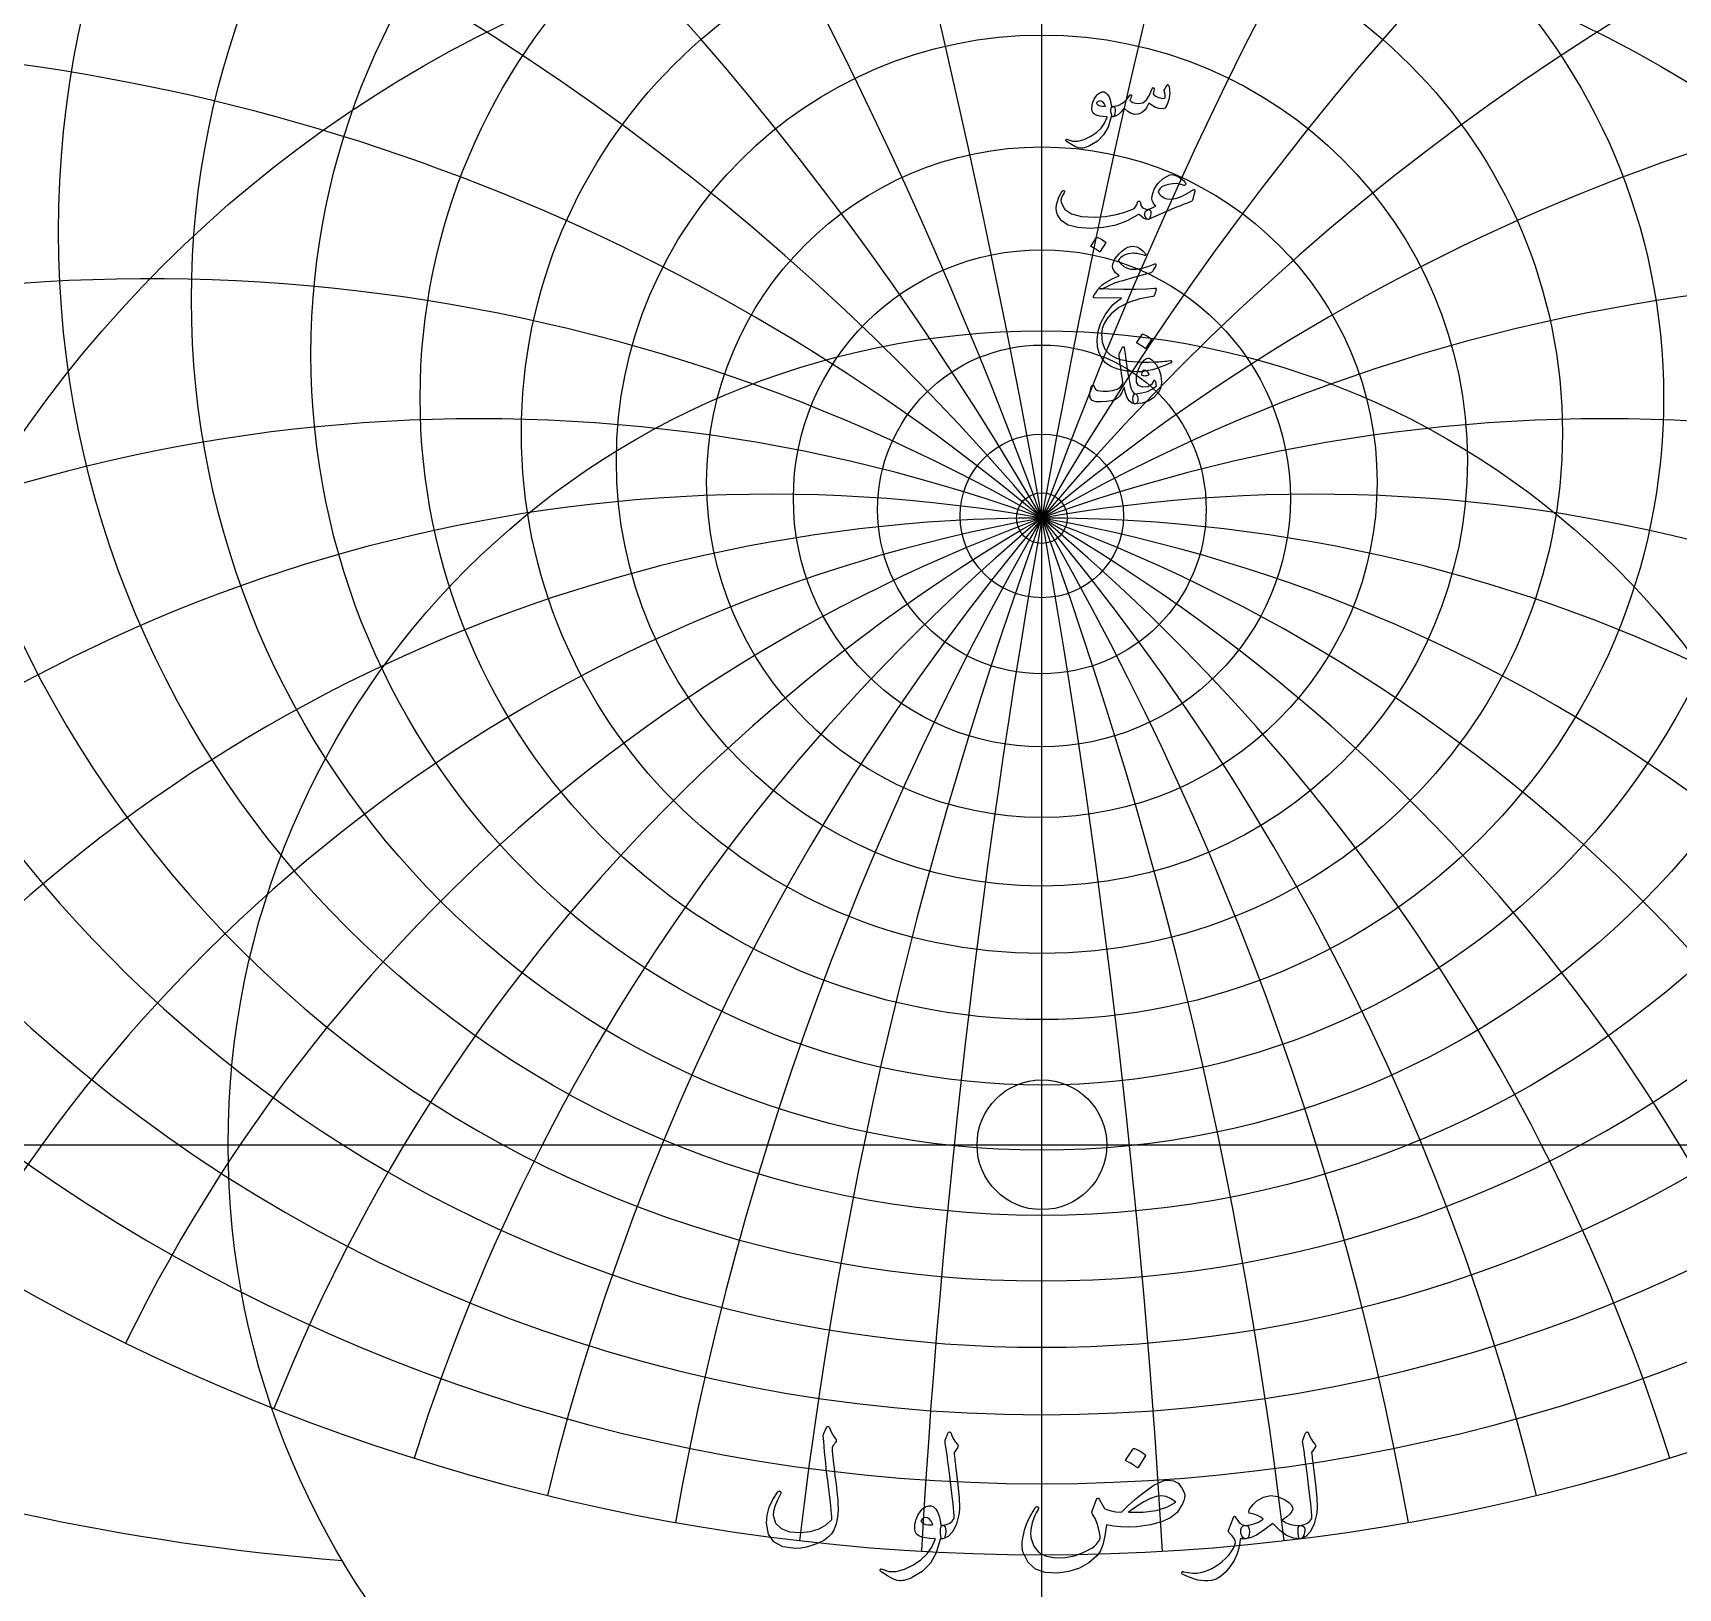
# Model space of a CAD drawing. Header units: millimetres. Extents: x -62 to 62, y -62 to 63.
# Drawn here: x -32.3 to 20.4, y -14.2 to 35.6 of the extents above; entities that cross this region are included whole.
import ezdxf

# ---------------------------------------------------------------- set-up
doc = ezdxf.new("R2010")
doc.units = ezdxf.units.MM
for name, color, linetype in [('CUT_INNER', 6, 'Continuous'), ('ENGRAVE', 7, 'Continuous'), ('ENGRAVE_FINE', 8, 'Continuous'), ('TEXT', 5, 'Continuous')]:
    doc.layers.add(name, color=color, linetype=linetype)

msp = doc.modelspace()

# ---------------------------------------------------------------- linework, layer by layer
at = {"layer": 'CUT_INNER'}
msp.add_circle((0, 0), 2.075, dxfattribs=at)
at = {"layer": 'ENGRAVE'}
for points in [[(0, -60.75), (0, 60.75)], [(-60.75, 0), (60.75, 0)]]:
    msp.add_lwpolyline(points, dxfattribs=at)
for centre, radius in [((0, 0), 60.75), ((0, 29.1978), 31.4559), ((0, 27.0304), 27.204), ((0, 25.2908), 23.3807), ((0, 23.8918), 19.8875), ((0, 0), 39.7663), ((0, 22.7707), 16.6501), ((0, 21.8821), 13.6107), ((0, 21.1927), 10.7231), ((0, 20.6785), 7.9492), ((0, 0), 26.0306), ((0, 20.3223), 5.2562), ((0, 20.113), 2.6154), ((0, 20.0439), 0.81)]:
    msp.add_circle(centre, radius, dxfattribs=at)
for centre, radius, start, end in [((0, 31.9166), 36.2718, 144.14294, 35.85706), ((0, 35.3674), 41.8437, 166.54249, 13.45751), ((0, 39.8219), 48.456, 183.61317, 356.38683), ((0, 45.7087), 56.5502, 197.98987, 342.01013), ((0, -29.4255), 49.4694, 36.5, 143.5), ((0, -29.4255), 49.4694, 36.5, 143.5), ((0, 53.7411), 66.854, 210.685518, 329.314482), ((-16.5988, 61.9475), 75.4611, 234.195235, 265.605148)]:
    msp.add_arc(centre, radius, start, end, dxfattribs=at)
at = {"layer": 'ENGRAVE_FINE'}
for centre, radius, start, end in [((-280.5548, -29.4255), 284.8828, 3.304985, 18.276397), ((-280.5548, -29.4255), 284.8828, 3.304985, 18.276397), ((280.5548, -29.4255), 284.8828, 161.723603, 176.695015), ((280.5548, -29.4255), 284.8828, 161.723603, 176.695015), ((-135.916, -29.4255), 144.6388, 6.655309, 36.843962), ((-135.916, -29.4255), 144.6388, 6.655309, 36.843962), ((135.916, -29.4255), 144.6388, 143.156038, 173.344691), ((135.916, -29.4255), 144.6388, 143.156038, 173.344691), ((-85.6835, -29.4255), 98.9388, 10.098672, 56.012627), ((-85.6835, -29.4255), 98.9388, 10.098672, 56.012627), ((85.6835, -29.4255), 98.9388, 123.987373, 169.901328), ((85.6835, -29.4255), 98.9388, 123.987373, 169.901328), ((-58.9553, -29.4255), 76.9607, 13.687737, 76.118946), ((-58.9553, -29.4255), 76.9607, 13.687737, 76.118946), ((58.9553, -29.4255), 76.9607, 103.881054, 166.312263), ((58.9553, -29.4255), 76.9607, 103.881054, 166.312263), ((-41.5097, -29.4255), 64.5777, 17.483263, 97.495428), ((-41.5097, -29.4255), 64.5777, 17.483263, 97.495428), ((41.5097, -29.4255), 64.5777, 82.504572, 162.516737), ((41.5097, -29.4255), 64.5777, 82.504572, 162.516737), ((-28.5612, -29.4255), 57.1223, 21.55813, 120.32832), ((-28.5612, -29.4255), 57.1223, 21.55813, 120.32832), ((28.5612, -29.4255), 57.1223, 59.67168, 158.44187), ((28.5612, -29.4255), 57.1223, 59.67168, 158.44187), ((-18.0054, -29.4255), 52.6442, 26.00279, 129.56545), ((-18.0054, -29.4255), 52.6442, 26.00279, 129.56545), ((18.0054, -29.4255), 52.6442, 50.43455, 153.99721), ((18.0054, -29.4255), 52.6442, 50.43455, 153.99721), ((-8.7228, -29.4255), 50.2325, 30.93285, 137.09219), ((-8.7228, -29.4255), 50.2325, 30.93285, 137.09219), ((8.7228, -29.4255), 50.2325, 42.90781, 149.06715), ((8.7228, -29.4255), 50.2325, 42.90781, 149.06715), ((0, 111.8466), 132.3276, 242.809626, 297.190374)]:
    msp.add_arc(centre, radius, start, end, dxfattribs=at)
at = {"layer": 'TEXT'}
for points in [[(4.0149, 33.905), (4.0227, 33.9104), (4.032, 33.9086), (4.0425, 33.8996), (4.0544, 33.8835), (4.0672, 33.8561), (4.0769, 33.817), (4.0834, 33.7662), (4.0867, 33.7038), (4.0879, 33.6329), (4.084, 33.5637), (4.0753, 33.4963), (4.0616, 33.4308), (4.0216, 33.3032), (3.9772, 33.2116), (3.9282, 33.1559), (3.8748, 33.1362), (3.7484, 33.1436), (3.6314, 33.1766), (3.5238, 33.2352), (3.4257, 33.3194), (3.3583, 33.1867), (3.2784, 33.0832), (3.1859, 33.0089), (3.0808, 32.9637), (2.9705, 32.9538), (2.8589, 32.9817), (2.746, 33.0472), (2.6317, 33.1505), (2.5392, 33.0327), (2.4485, 32.9484), (2.3595, 32.8979), (2.2724, 32.8811), (2.2549, 32.891), (2.2383, 32.9206), (2.2226, 32.97), (2.2077, 33.0392), (2.2024, 33.1074), (2.2113, 33.1577), (2.2347, 33.1901), (2.2724, 33.2044), (2.4381, 33.2419), (2.5832, 33.3149), (2.7076, 33.4234), (2.8113, 33.5673), (2.8169, 33.5752), (2.823, 33.5808), (2.8295, 33.5841), (2.8365, 33.5853), (2.845, 33.5844), (2.8526, 33.5817), (2.8594, 33.5772), (2.8652, 33.5709), (2.8686, 33.5516), (2.8607, 33.5188), (2.8416, 33.4725), (2.8113, 33.4128), (2.8511, 33.3668), (2.9128, 33.3329), (2.9966, 33.3111), (3.1023, 33.3014), (3.2341, 33.3291), (3.3493, 33.4191), (3.4479, 33.5716), (3.5299, 33.7865), (3.5339, 33.7975), (3.5389, 33.8053), (3.5447, 33.81), (3.5514, 33.8116), (3.5615, 33.8107), (3.5703, 33.808), (3.5777, 33.8035), (3.5838, 33.7972), (3.5883, 33.7883), (3.5909, 33.7793), (3.5918, 33.7703), (3.5909, 33.7613), (3.555, 33.6104), (3.597, 33.5731), (3.6475, 33.5404), (3.7066, 33.5121), (3.7742, 33.4883), (3.84, 33.4728), (3.89, 33.4694), (3.9244, 33.4782), (3.943, 33.499), (3.9491, 33.5309), (3.9457, 33.5763), (3.9329, 33.6351), (3.9107, 33.7074), (3.9145, 33.7278), (3.9332, 33.7676), (3.9666, 33.8267), (4.0149, 33.905)], [(2.2006, 32.8416), (2.1163, 32.5458), (1.9751, 32.2982), (1.7768, 32.0985), (1.5215, 31.947), (1.4858, 31.9316), (1.4506, 31.9178), (1.4158, 31.9055), (1.3814, 31.8949), (1.3477, 31.886), (1.3149, 31.8792), (1.2831, 31.8743), (1.2521, 31.8715), (1.1748, 31.8825), (1.0724, 31.9227), (0.9449, 31.9921), (0.7922, 32.0907), (0.7758, 32.1048), (0.7662, 32.1185), (0.7632, 32.1318), (0.7671, 32.1446), (0.7756, 32.1545), (0.7868, 32.1589), (0.8007, 32.158), (0.8173, 32.1518), (0.9761, 32.1003), (1.1542, 32.1006), (1.3515, 32.1524), (1.5682, 32.2559), (1.7452, 32.3761), (1.8916, 32.5173), (2.0074, 32.6797), (2.0928, 32.8631), (2.0921, 32.8696), (2.0901, 32.8748), (2.0867, 32.8786), (2.082, 32.8811), (1.9583, 32.8883), (1.853, 32.9026), (1.7661, 32.9242), (1.6976, 32.9529), (1.6446, 32.9974), (1.6113, 33.0589), (1.5979, 33.1375), (1.6042, 33.2332), (1.6062, 33.2459), (1.6087, 33.2588), (1.6116, 33.2719), (1.6149, 33.2853), (1.6188, 33.2991), (1.623, 33.3136), (1.6277, 33.3287), (1.6329, 33.3445), (1.6751, 33.4472), (1.7263, 33.5323), (1.7865, 33.5999), (1.8557, 33.6499), (1.9264, 33.6773), (1.9913, 33.6769), (2.0503, 33.6486), (2.1036, 33.5924), (2.15, 33.5143), (2.1853, 33.4236), (2.2093, 33.3203), (2.2221, 33.2044), (2.2292, 33.2045), (2.236, 33.2049), (2.2427, 33.2054), (2.2491, 33.2062), (2.2555, 33.207), (2.2621, 33.2076), (2.2689, 33.2079), (2.276, 33.208), (2.3003, 33.2029), (2.3191, 33.1874), (2.3326, 33.1615), (2.3407, 33.1254), (2.344, 33.0856), (2.3434, 33.0455), (2.3387, 33.0048), (2.3299, 32.9637), (2.3184, 32.9276), (2.3056, 32.9017), (2.2915, 32.8862), (2.276, 32.8811), (2.2077, 32.8811), (2.2073, 32.8746), (2.2059, 32.8658), (2.2037, 32.8548), (2.2006, 32.8416)], [(2.0281, 33.244), (1.9904, 33.3097), (1.9491, 33.3562), (1.9042, 33.3834), (1.8557, 33.3913), (1.8267, 33.3836), (1.8009, 33.3715), (1.7782, 33.3549), (1.7586, 33.3338), (1.7524, 33.3225), (1.7515, 33.3104), (1.756, 33.2974), (1.7658, 33.2835), (1.8029, 33.2509), (1.8565, 33.2287), (1.9268, 33.2168), (2.0137, 33.2152), (2.0227, 33.217), (2.0281, 33.2224), (2.0299, 33.2314), (2.0281, 33.244)], [(0.6611, 30.5055), (0.6739, 30.5194), (0.6871, 30.5252), (0.7008, 30.523), (0.715, 30.5126), (0.7257, 30.4992), (0.7293, 30.4839), (0.7257, 30.4668), (0.715, 30.448), (0.6602, 30.3631), (0.6251, 30.2845), (0.6099, 30.2122), (0.6144, 30.1462), (0.7269, 29.9293), (0.9458, 29.7779), (1.2712, 29.6921), (1.703, 29.6719), (2.0234, 29.6955), (2.3308, 29.7447), (2.6252, 29.8195), (2.9065, 29.9198), (2.9562, 29.9492), (2.9972, 29.9944), (3.0298, 30.0552), (3.0538, 30.1318), (3.0619, 30.1536), (3.0754, 30.1686), (3.0942, 30.1769), (3.1185, 30.1785), (3.1358, 30.1711), (3.1481, 30.1561), (3.1556, 30.1334), (3.158, 30.1031), (3.1749, 30.0281), (3.2218, 29.9719), (3.2988, 29.9347), (3.4059, 29.9162), (3.4445, 29.9077), (3.4706, 29.8857), (3.4841, 29.8502), (3.485, 29.8013), (3.4719, 29.7101), (3.4544, 29.645), (3.4324, 29.6059), (3.4059, 29.5929), (3.3271, 29.6032), (3.2523, 29.6342), (3.1816, 29.6859), (3.1149, 29.7582), (3.1093, 29.7611), (3.0996, 29.7591), (3.0859, 29.7521), (3.0682, 29.7402), (2.7332, 29.5516), (2.3676, 29.4169), (1.9715, 29.336), (1.5449, 29.3091), (1.1506, 29.336), (0.8443, 29.4169), (0.626, 29.5516), (0.4958, 29.7402), (0.4662, 29.8455), (0.4563, 29.9531), (0.4662, 30.0629), (0.4958, 30.1749), (0.5358, 30.2791), (0.5766, 30.3689), (0.6184, 30.4444), (0.6611, 30.5055)], [(4.8897, 30.4947), (4.8179, 30.2073), (4.8098, 30.1933), (4.7963, 30.1803), (4.7774, 30.1682), (4.7532, 30.157), (4.6994, 30.138), (4.6423, 30.117), (4.5818, 30.094), (4.5179, 30.0689), (4.4506, 30.0421), (4.38, 30.0137), (4.306, 29.9837), (4.2287, 29.9522), (3.4023, 29.5929), (3.3646, 29.6012), (3.3341, 29.6261), (3.3107, 29.6677), (3.2945, 29.7258), (3.2918, 29.7876), (3.3089, 29.8399), (3.3457, 29.8828), (3.4023, 29.9162), (3.4094, 29.9195), (3.4234, 29.9257), (3.4444, 29.9348), (3.4724, 29.9468), (3.5071, 29.9615), (3.5483, 29.9787), (3.596, 29.9983), (3.6502, 30.0204), (3.5804, 30.0921), (3.5362, 30.1704), (3.5175, 30.2555), (3.5245, 30.3474), (3.5936, 30.5659), (3.7113, 30.7507), (3.8775, 30.9018), (4.0921, 31.0192), (4.1391, 31.0302), (4.1936, 31.0273), (4.2558, 31.0105), (4.3257, 30.9797), (4.3982, 30.9377), (4.4649, 30.8908), (4.5257, 30.8389), (4.5807, 30.7821), (4.5962, 30.7612), (4.6032, 30.7417), (4.6016, 30.7235), (4.5915, 30.7066), (4.5763, 30.6936), (4.5592, 30.6869), (4.5403, 30.6864), (4.5197, 30.6923), (4.4121, 30.7262), (4.2978, 30.7417), (4.1768, 30.7388), (4.049, 30.7174), (3.9334, 30.6828), (3.8415, 30.6366), (3.7735, 30.5787), (3.7293, 30.509), (3.7248, 30.4781), (3.7365, 30.4426), (3.7643, 30.4026), (3.8083, 30.3581), (3.8586, 30.3177), (3.9089, 30.2863), (3.9592, 30.2638), (4.0095, 30.2504), (4.1602, 30.2465), (4.3212, 30.2782), (4.4925, 30.3453), (4.6742, 30.448), (4.6937, 30.4603), (4.7128, 30.4722), (4.7314, 30.4837), (4.7496, 30.4947), (4.7671, 30.505), (4.7837, 30.5144), (4.7995, 30.523), (4.8143, 30.5306), (4.8554, 30.5499), (4.8816, 30.5504), (4.8931, 30.5319), (4.8897, 30.4947)], [(1.7497, 29.0145), (1.7542, 29.019), (1.7604, 29.0216), (1.7685, 29.0225), (1.7784, 29.0216), (1.8482, 28.9934), (1.914, 28.9588), (1.9758, 28.9179), (2.0335, 28.8708), (2.0391, 28.8636), (2.0416, 28.8564), (2.0409, 28.8492), (2.0371, 28.842), (1.8682, 28.569), (1.8619, 28.5625), (1.8539, 28.5609), (1.844, 28.5642), (1.8323, 28.5726), (1.8222, 28.5797), (1.8063, 28.5905), (1.7845, 28.6049), (1.7569, 28.6229), (1.7229, 28.6444), (1.6823, 28.6696), (1.6349, 28.6983), (1.5808, 28.7306), (1.5736, 28.736), (1.57, 28.7414), (1.57, 28.7468), (1.5736, 28.7522)], [(3.6448, 28.1677), (3.6478, 28.1423), (3.6314, 28.095), (3.5957, 28.0256), (3.5406, 27.9342), (3.529, 27.9194), (3.5155, 27.9072), (3.5002, 27.8978), (3.4832, 27.8911), (3.2532, 27.8278), (3.0484, 27.7707), (2.8688, 27.72), (2.7143, 27.6755), (2.585, 27.6376), (2.4808, 27.6064), (2.4017, 27.5819), (2.3479, 27.5641), (1.9131, 27.3701), (1.8826, 27.3679), (1.8592, 27.3719), (1.8431, 27.3823), (1.8341, 27.3989), (1.8339, 27.4049), (1.8368, 27.4123), (1.8429, 27.4211), (1.8521, 27.4312), (1.9405, 27.5143), (2.073, 27.6019), (2.2495, 27.6939), (2.47, 27.7905), (2.4101, 27.8417), (2.3595, 27.8911), (2.3184, 27.9387), (2.2868, 27.9845), (2.2672, 28.0346), (2.2625, 28.095), (2.2726, 28.1657), (2.2976, 28.2468), (2.338, 28.3312), (2.3946, 28.4156), (2.4673, 28.5), (2.5562, 28.5845), (2.653, 28.6575), (2.7458, 28.7075), (2.8344, 28.7347), (2.9191, 28.739), (3.0338, 28.7158), (3.1374, 28.668), (3.2297, 28.5955), (3.3107, 28.4982), (3.3179, 28.4861), (3.3215, 28.4749), (3.3215, 28.4646), (3.3179, 28.4551), (3.31, 28.4464), (3.3008, 28.4417), (3.2903, 28.441), (3.2784, 28.4444), (3.2255, 28.4612), (3.1746, 28.4758), (3.1258, 28.4881), (3.079, 28.4982), (3.0344, 28.5059), (2.9923, 28.5108), (2.9527, 28.5131), (2.9155, 28.5126), (2.7608, 28.4944), (2.6308, 28.4506), (2.5255, 28.3813), (2.4449, 28.2863), (2.5306, 28.1733), (2.6263, 28.0896), (2.7318, 28.035), (2.8472, 28.0096), (3.019, 28.0078), (3.2038, 28.0348), (3.4017, 28.0905), (3.6125, 28.1749), (3.6213, 28.1771), (3.6296, 28.1767), (3.6374, 28.1736), (3.6448, 28.1677)], [(2.1538, 27.3809), (2.6148, 27.3647), (3.0134, 27.3629), (3.3496, 27.3755), (3.6233, 27.4025), (3.6317, 27.4035), (3.639, 27.4029), (3.6452, 27.4008), (3.6502, 27.3971), (3.6539, 27.392), (3.6561, 27.3858), (3.6566, 27.3785), (3.6556, 27.3701), (3.6485, 27.3373), (3.6417, 27.3073), (3.6351, 27.2799), (3.6287, 27.2552), (3.6225, 27.2332), (3.6165, 27.2138), (3.6108, 27.1972), (3.6053, 27.1833), (3.5936, 27.1611), (3.5802, 27.1447), (3.5649, 27.1341), (3.5478, 27.1294), (3.1329, 27.0542), (2.7718, 26.9363), (2.4646, 26.7758), (2.2113, 26.5725), (2.0833, 26.4264), (1.9904, 26.2716), (1.9324, 26.1084), (1.9095, 25.9366), (1.9315, 25.6669), (2.0191, 25.4471), (2.1723, 25.2771), (2.391, 25.157), (2.5044, 25.1206), (2.629, 25.0905), (2.7648, 25.0667), (2.9119, 25.0492), (3.07, 25.0378), (3.2389, 25.0322), (3.4185, 25.0324), (3.6089, 25.0384), (3.6766, 25.0423), (3.7432, 25.0465), (3.8086, 25.0512), (3.873, 25.0564), (3.9357, 25.062), (3.9965, 25.0681), (4.0552, 25.0746), (4.1119, 25.0816), (4.1292, 25.0825), (4.1415, 25.078), (4.1489, 25.0681), (4.1514, 25.0528), (4.1501, 25.0351), (4.146, 25.0214), (4.1393, 25.0117), (4.1299, 25.0061), (4.0284, 24.9632), (3.9323, 24.9244), (3.8415, 24.8896), (3.7562, 24.8588), (3.6765, 24.8319), (3.6026, 24.8085), (3.5346, 24.7887), (3.4724, 24.7726), (3.4139, 24.7607), (3.357, 24.7501), (3.3016, 24.7409), (3.2478, 24.7331), (3.1954, 24.727), (3.1441, 24.7232), (3.0939, 24.7216), (3.0448, 24.7223), (2.7098, 24.7483), (2.4305, 24.8049), (2.2068, 24.892), (2.0389, 25.0097), (1.9156, 25.1568), (1.8296, 25.3286), (1.7809, 25.525), (1.7694, 25.7462), (1.8047, 26.0206), (1.8889, 26.2869), (2.022, 26.5451), (2.2041, 26.7953), (2.2753, 26.871), (2.3559, 26.9435), (2.446, 27.0129), (2.5455, 27.0791), (1.676, 27.0863), (1.6551, 27.0953), (1.6464, 27.1115), (1.6497, 27.1348), (1.6652, 27.1653), (1.6944, 27.2098), (1.7209, 27.2498), (1.7447, 27.2853), (1.7658, 27.3162), (1.7842, 27.3425), (1.8, 27.3638), (1.813, 27.3802), (1.8233, 27.3917), (1.8467, 27.3937), (1.9095, 27.3926), (2.0119, 27.3883), (2.1538, 27.3809)], [(3.2119, 25.9211), (3.2164, 25.9256), (3.2227, 25.9283), (3.2308, 25.9292), (3.2407, 25.9283), (3.3105, 25.9), (3.3763, 25.8654), (3.438, 25.8245), (3.4957, 25.7774), (3.5014, 25.7702), (3.5038, 25.763), (3.5031, 25.7558), (3.4993, 25.7486), (3.3305, 25.4756), (3.3242, 25.4691), (3.3161, 25.4675), (3.3062, 25.4709), (3.2945, 25.4792), (3.2844, 25.4863), (3.2685, 25.4971), (3.2467, 25.5115), (3.2191, 25.5295), (3.1852, 25.551), (3.1445, 25.5762), (3.0972, 25.6049), (3.0431, 25.6372), (3.0359, 25.6426), (3.0323, 25.648), (3.0323, 25.6534), (3.0359, 25.6588)], [(2.9892, 24.0169), (3.0152, 24.0043), (3.0359, 23.9846), (3.0511, 23.9576), (3.061, 23.9235), (3.0675, 23.8813), (3.0691, 23.8409), (3.0657, 23.8022), (3.0574, 23.7654), (3.0451, 23.734), (3.0296, 23.7115), (3.0109, 23.6981), (2.9892, 23.6936), (2.8816, 23.7234), (2.7925, 23.7987), (2.7217, 23.9192), (2.6694, 24.0852), (2.6627, 24.1138), (2.6568, 24.1386), (2.6519, 24.1596), (2.6479, 24.1768), (2.6447, 24.1902), (2.6425, 24.1997), (2.6411, 24.2054), (2.6407, 24.2073), (2.6353, 24.2179), (2.6299, 24.2208), (2.6245, 24.2161), (2.6191, 24.2037), (2.558, 24.0659), (2.4898, 23.9576), (2.4143, 23.879), (2.3317, 23.8301), (2.2118, 23.7924), (2.0712, 23.769), (1.91, 23.76), (1.7281, 23.7654), (1.6066, 23.8029), (1.5404, 23.8939), (1.5294, 24.0382), (1.5736, 24.2361), (1.5837, 24.2599), (1.5961, 24.2774), (1.6107, 24.2886), (1.6275, 24.2936), (1.6441, 24.292), (1.6581, 24.2837), (1.6693, 24.2686), (1.6778, 24.2468), (1.696, 24.2004), (1.7182, 24.1651), (1.7445, 24.1411), (1.7748, 24.1283), (1.9448, 24.1022), (2.1062, 24.0995), (2.2592, 24.1202), (2.4035, 24.1642), (2.4662, 24.197), (2.5176, 24.2415), (2.5578, 24.2976), (2.5868, 24.3654), (2.585, 24.3975), (2.576, 24.4723), (2.5598, 24.5897), (2.5365, 24.7498), (2.5246, 24.8355), (2.514, 24.9129), (2.5048, 24.9819), (2.497, 25.0426), (2.4902, 25.0946), (2.4844, 25.1374), (2.4794, 25.171), (2.4754, 25.1953), (2.472, 25.2326), (2.4727, 25.2654), (2.4774, 25.2937), (2.4862, 25.3175), (2.5001, 25.347), (2.5131, 25.3745), (2.5252, 25.4), (2.5365, 25.4235), (2.5466, 25.4449), (2.5553, 25.4643), (2.5627, 25.4817), (2.5688, 25.4971), (2.5751, 25.5095), (2.5832, 25.5178), (2.5931, 25.522), (2.6047, 25.5223), (2.6175, 25.5173), (2.6272, 25.5097), (2.6337, 25.4994), (2.6371, 25.4863), (2.659, 25.3026), (2.6815, 25.1284), (2.7048, 24.9639), (2.7287, 24.8091), (2.7531, 24.6639), (2.7776, 24.5284), (2.8025, 24.4026), (2.8275, 24.2864), (2.8578, 24.1779), (2.8949, 24.0969), (2.9386, 24.0432), (2.9892, 24.0169)], [(3.4023, 25.163), (3.427, 25.1594), (3.4544, 25.1486), (3.4845, 25.1307), (3.5173, 25.1055), (3.6576, 24.956), (3.7553, 24.7876), (3.8103, 24.6003), (3.8227, 24.3942), (3.8117, 24.2868), (3.7894, 24.1912), (3.756, 24.1072), (3.7113, 24.0349), (3.5665, 23.8856), (3.3978, 23.7789), (3.2054, 23.7149), (2.9892, 23.6936), (2.9674, 23.6987), (2.9487, 23.7142), (2.9332, 23.74), (2.9209, 23.7762), (2.9163, 23.7962), (2.9133, 23.8166), (2.9118, 23.8375), (2.9119, 23.8588), (2.9132, 23.8799), (2.9151, 23.9001), (2.9176, 23.9195), (2.9209, 23.9379), (2.9306, 23.9698), (2.9452, 23.9936), (2.9647, 24.0093), (2.9892, 24.0169), (3.1998, 24.0452), (3.3826, 24.0978), (3.5375, 24.1745), (3.6646, 24.2756), (3.6585, 24.3261), (3.6511, 24.3663), (3.6424, 24.3962), (3.6323, 24.4157), (3.6201, 24.4325), (3.6089, 24.4436), (3.5986, 24.4487), (3.5891, 24.448), (3.5826, 24.4458), (3.5775, 24.4427), (3.5737, 24.4386), (3.5712, 24.4337), (3.5366, 24.3627), (3.4939, 24.3079), (3.4432, 24.2693), (3.3844, 24.2468), (3.2135, 24.2336), (3.096, 24.2801), (3.032, 24.3863), (3.0215, 24.5522), (3.0359, 24.6474), (3.0646, 24.7462), (3.1077, 24.8486), (3.1652, 24.9546), (3.2258, 25.0458), (3.2856, 25.1109), (3.3444, 25.15), (3.4023, 25.163)], [(3.2838, 24.775), (3.2481, 24.7649), (3.22, 24.7382), (3.1996, 24.6948), (3.1868, 24.6349), (3.187, 24.6254), (3.1877, 24.6187), (3.1888, 24.6147), (3.1904, 24.6133), (3.2265, 24.6046), (3.2631, 24.5998), (3.3002, 24.5992), (3.3377, 24.6025), (3.3707, 24.6095), (3.3978, 24.6196), (3.4192, 24.6328), (3.4347, 24.6492), (3.3942, 24.7069), (3.3556, 24.7471), (3.3188, 24.7698), (3.2838, 24.775)], [(-6.8909, -9.0408), (-6.8825, -9.0261), (-6.8717, -9.0156), (-6.8585, -9.0093), (-6.843, -9.0072), (-6.8274, -9.0099), (-6.8142, -9.018), (-6.8035, -9.0315), (-6.7951, -9.0504), (-6.7505, -9.1602), (-6.7029, -9.2551), (-6.6523, -9.3351), (-6.5987, -9.4), (-6.5828, -9.4234), (-6.5783, -9.4503), (-6.5852, -9.4809), (-6.6035, -9.515), (-6.6151, -9.5315), (-6.6262, -9.5473), (-6.6367, -9.5626), (-6.6466, -9.5773), (-6.6559, -9.5911), (-6.6645, -9.6036), (-6.6726, -9.615), (-6.6801, -9.6252), (-6.6927, -9.6438), (-6.7017, -9.6659), (-6.7071, -9.6917), (-6.7088, -9.721), (-6.7032, -9.8038), (-6.6957, -9.894), (-6.6864, -9.9918), (-6.6753, -10.097), (-6.6627, -10.2098), (-6.649, -10.33), (-6.634, -10.4577), (-6.6178, -10.5928), (-6.5997, -10.7277), (-6.5837, -10.8545), (-6.5698, -10.9732), (-6.558, -11.0838), (-6.5479, -11.1867), (-6.5394, -11.282), (-6.5324, -11.3699), (-6.5268, -11.4503), (-6.5205, -11.6883), (-6.54, -11.9138), (-6.5852, -12.1266), (-6.6562, -12.3269), (-6.7253, -12.4446), (-6.8322, -12.5533), (-6.9768, -12.653), (-7.1591, -12.7437), (-7.3567, -12.8188), (-7.5424, -12.8718), (-7.716, -12.9027), (-7.8777, -12.9114), (-8.2825, -12.8557), (-8.5723, -12.703), (-8.7471, -12.4533), (-8.807, -12.1066), (-8.7861, -11.8482), (-8.7184, -11.5952), (-8.604, -11.3476), (-8.4429, -11.1054), (-8.4307, -11.0913), (-8.4178, -11.0826), (-8.4043, -11.0794), (-8.3902, -11.0814), (-8.3753, -11.0871), (-8.3639, -11.0946), (-8.3561, -11.1039), (-8.3519, -11.115), (-8.3489, -11.1314), (-8.3495, -11.1473), (-8.3537, -11.1626), (-8.3615, -11.1773), (-8.4714, -11.3913), (-8.5471, -11.5737), (-8.5887, -11.7243), (-8.5962, -11.8431), (-8.5163, -12.0991), (-8.3435, -12.2778), (-8.078, -12.3793), (-7.7196, -12.4036), (-7.3966, -12.3685), (-7.122, -12.2874), (-6.896, -12.1602), (-6.7184, -11.9868), (-6.7222, -11.9031), (-6.7286, -11.8054), (-6.7377, -11.6936), (-6.7496, -11.5677), (-6.7644, -11.4274), (-6.7825, -11.2725), (-6.8039, -11.1029), (-6.8286, -10.9186), (-6.852, -10.7285), (-6.8741, -10.5413), (-6.8951, -10.3572), (-6.9148, -10.1761), (-6.9331, -9.9979), (-6.9496, -9.8228), (-6.9642, -9.6506), (-6.9771, -9.4815), (-6.9963, -9.3186), (-6.9954, -9.3), (-6.9927, -9.2827), (-6.9882, -9.2665), (-6.9819, -9.2515)], [(-3.0922, -9.4432), (-3.0598, -9.365), (-3.0347, -9.303), (-3.0167, -9.2572), (-3.0059, -9.2276), (-2.9975, -9.2087), (-2.9868, -9.1953), (-2.9736, -9.1872), (-2.958, -9.1845), (-2.9404, -9.1875), (-2.9257, -9.1965), (-2.914, -9.2114), (-2.9053, -9.2324), (-2.8655, -9.3351), (-2.8179, -9.4276), (-2.7625, -9.5099), (-2.6993, -9.5821), (-2.6817, -9.6051), (-2.6766, -9.6312), (-2.6841, -9.6602), (-2.7041, -9.6923), (-2.8095, -9.8408), (-2.8023, -9.9072), (-2.7952, -9.9725), (-2.788, -10.0366), (-2.7808, -10.0994), (-2.7736, -10.1611), (-2.7664, -10.2216), (-2.7592, -10.2809), (-2.752, -10.3389), (-2.6859, -10.8767), (-2.6455, -11.297), (-2.6308, -11.6), (-2.6419, -11.7856), (-2.7323, -12.1224), (-2.8502, -12.3712), (-2.9957, -12.532), (-3.1688, -12.6048), (-3.1736, -12.6048), (-3.1784, -12.6048), (-3.1832, -12.6048), (-3.188, -12.6048), (-3.2164, -12.5778), (-3.2347, -12.5162), (-3.2427, -12.4197), (-3.2407, -12.2886), (-3.2362, -12.2401), (-3.2227, -12.2048), (-3.2002, -12.1826), (-3.1688, -12.1736), (-3.0472, -12.1494), (-2.946, -12.1054), (-2.8652, -12.0416), (-2.8047, -11.9581), (-2.8088, -11.8578), (-2.8161, -11.7437), (-2.8267, -11.6159), (-2.8407, -11.4743), (-2.8576, -11.3195), (-2.8772, -11.1521), (-2.8995, -10.9722), (-2.9245, -10.7797), (-2.9475, -10.5904), (-2.9688, -10.4204), (-2.9883, -10.2695), (-3.0059, -10.1378), (-3.0212, -10.0252), (-3.0335, -9.9318), (-3.0428, -9.8575), (-3.049, -9.8024), (-3.0969, -9.5294), (-3.0984, -9.5024), (-3.0981, -9.4791), (-3.096, -9.4593), (-3.0922, -9.4432)], [(8.3471, -9.4432), (8.3795, -9.365), (8.4046, -9.303), (8.4226, -9.2572), (8.4334, -9.2276), (8.4417, -9.2087), (8.4525, -9.1953), (8.4657, -9.1872), (8.4813, -9.1845), (8.4989, -9.1875), (8.5136, -9.1965), (8.5253, -9.2114), (8.534, -9.2324), (8.5738, -9.3351), (8.6214, -9.4276), (8.6768, -9.5099), (8.7399, -9.5821), (8.7576, -9.6051), (8.7627, -9.6312), (8.7552, -9.6602), (8.7352, -9.6923), (8.6298, -9.8408), (8.637, -9.9072), (8.6441, -9.9725), (8.6513, -10.0366), (8.6585, -10.0994), (8.6657, -10.1611), (8.6729, -10.2216), (8.6801, -10.2809), (8.6872, -10.3389), (8.7534, -10.8767), (8.7938, -11.297), (8.8085, -11.6), (8.7974, -11.7856), (8.707, -12.1224), (8.589, -12.3712), (8.4435, -12.532), (8.2705, -12.6048), (8.2657, -12.6048), (8.2609, -12.6048), (8.2561, -12.6048), (8.2513, -12.6048), (8.2229, -12.5778), (8.2046, -12.5162), (8.1965, -12.4197), (8.1986, -12.2886), (8.2031, -12.2401), (8.2166, -12.2048), (8.2391, -12.1826), (8.2705, -12.1736), (8.392, -12.1494), (8.4932, -12.1054), (8.5741, -12.0416), (8.6346, -11.9581), (8.6305, -11.8578), (8.6232, -11.7437), (8.6126, -11.6159), (8.5986, -11.4743), (8.5817, -11.3195), (8.5621, -11.1521), (8.5398, -10.9722), (8.5148, -10.7797), (8.4917, -10.5904), (8.4705, -10.4204), (8.451, -10.2695), (8.4334, -10.1378), (8.4181, -10.0252), (8.4058, -9.9318), (8.3965, -9.8575), (8.3902, -9.8024), (8.3423, -9.5294), (8.3408, -9.5024), (8.3411, -9.4791), (8.3432, -9.4593), (8.3471, -9.4432)], [(2.9245, -9.7258), (2.9305, -9.7198), (2.9389, -9.7162), (2.9496, -9.715), (2.9628, -9.7162), (3.0559, -9.7539), (3.1436, -9.8), (3.226, -9.8545), (3.3029, -9.9174), (3.3104, -9.927), (3.3137, -9.9366), (3.3128, -9.9461), (3.3077, -9.9557), (3.0826, -10.3198), (3.0742, -10.3285), (3.0634, -10.3306), (3.0502, -10.3261), (3.0347, -10.315), (3.0212, -10.3054), (2.9999, -10.291), (2.9709, -10.2719), (2.9341, -10.2479), (2.8889, -10.2192), (2.8347, -10.1857), (2.7715, -10.1473), (2.6993, -10.1042), (2.6898, -10.097), (2.685, -10.0899), (2.685, -10.0827), (2.6898, -10.0755)], [(4.0454, -10.7222), (4.2125, -10.7467), (4.3544, -10.8252), (4.4712, -10.9575), (4.5628, -11.1437), (4.573, -11.215), (4.5652, -11.2946), (4.5394, -11.3826), (4.4957, -11.479), (4.4454, -11.5719), (4.3999, -11.6491), (4.3592, -11.7108), (4.3233, -11.7569), (4.1137, -11.9293), (3.8299, -12.0635), (3.4718, -12.1593), (3.0395, -12.2168), (2.7793, -12.2293), (2.5305, -12.2239), (2.2931, -12.2006), (2.067, -12.1593), (2.0137, -12.5105), (1.9449, -12.7928), (1.8604, -13.0063), (1.7604, -13.1509), (1.4982, -13.3739), (1.2, -13.5401), (0.8659, -13.6494), (0.4958, -13.7018), (0.1063, -13.6835), (-0.2048, -13.5712), (-0.4374, -13.3649), (-0.5916, -13.0646), (-0.6048, -13.0181), (-0.6156, -12.9694), (-0.6239, -12.9187), (-0.6299, -12.8658), (-0.6329, -12.8112), (-0.6323, -12.7551), (-0.6281, -12.6974), (-0.6203, -12.6383), (-0.6036, -12.5337), (-0.582, -12.4305), (-0.5557, -12.3289), (-0.5245, -12.2287), (-0.4889, -12.1304), (-0.4491, -12.0341), (-0.4051, -11.94), (-0.3569, -11.8479), (-0.3355, -11.8105), (-0.3144, -11.7748), (-0.2936, -11.741), (-0.273, -11.709), (-0.2531, -11.6787), (-0.2341, -11.6503), (-0.216, -11.6237), (-0.1988, -11.5988), (-0.1865, -11.5847), (-0.1736, -11.576), (-0.1602, -11.5728), (-0.1461, -11.5749), (-0.1311, -11.5805), (-0.1198, -11.588), (-0.112, -11.5973), (-0.1078, -11.6084), (-0.1066, -11.621), (-0.1078, -11.6347), (-0.1114, -11.6497), (-0.1174, -11.6659), (-0.1524, -11.7189), (-0.1856, -11.7772), (-0.2171, -11.841), (-0.2467, -11.9102), (-0.309, -12.0871), (-0.3473, -12.2539), (-0.3617, -12.4105), (-0.3521, -12.5569), (-0.2626, -12.835), (-0.0994, -13.0371), (0.1374, -13.1631), (0.4479, -13.2131), (0.7479, -13.1991), (1.0395, -13.1425), (1.3227, -13.0434), (1.5976, -12.9018), (1.6805, -12.8428), (1.7521, -12.7712), (1.8122, -12.6871), (1.861, -12.5904), (1.8667, -12.5769), (1.8694, -12.5605), (1.8691, -12.541), (1.8658, -12.5185), (1.8236, -12.3042), (1.7688, -12.1162), (1.7015, -11.9545), (1.6215, -11.8192), (1.6057, -11.7943), (1.5964, -11.7725), (1.5937, -11.7536), (1.5976, -11.7377), (1.7461, -11.3449), (1.7673, -11.3153), (1.788, -11.303), (1.808, -11.3081), (1.8275, -11.3305), (2.0047, -11.6323), (2.0997, -11.6772), (2.2215, -11.7114), (2.3703, -11.7347), (2.5461, -11.7473), (2.7547, -11.544), (2.964, -11.3557), (3.1739, -11.1823), (3.3844, -11.024), (3.5856, -10.8919), (3.7628, -10.7976), (3.9161, -10.741), (4.0454, -10.7222)], [(-3.2646, -12.6575), (-3.3769, -13.0518), (-3.5652, -13.382), (-3.8296, -13.6482), (-4.17, -13.8503), (-4.2176, -13.8708), (-4.2646, -13.8892), (-4.311, -13.9055), (-4.3568, -13.9197), (-4.4017, -13.9315), (-4.4454, -13.9407), (-4.4879, -13.9471), (-4.5293, -13.9509), (-4.6322, -13.9362), (-4.7688, -13.8826), (-4.9388, -13.7901), (-5.1424, -13.6586), (-5.1643, -13.6398), (-5.1771, -13.6215), (-5.181, -13.6039), (-5.1759, -13.5868), (-5.1646, -13.5736), (-5.1496, -13.5676), (-5.131, -13.5688), (-5.1089, -13.5772), (-4.8972, -13.6458), (-4.6598, -13.6455), (-4.3966, -13.5763), (-4.1077, -13.4383), (-3.8718, -13.2781), (-3.6766, -13.0898), (-3.5221, -12.8733), (-3.4083, -12.6287), (-3.4092, -12.62), (-3.4119, -12.6132), (-3.4164, -12.6081), (-3.4227, -12.6048), (-3.5877, -12.5952), (-3.7281, -12.576), (-3.8439, -12.5473), (-3.9353, -12.509), (-4.0059, -12.4497), (-4.0502, -12.3677), (-4.0682, -12.2629), (-4.0598, -12.1353), (-4.0571, -12.1184), (-4.0538, -12.1012), (-4.0499, -12.0837), (-4.0454, -12.0659), (-4.0403, -12.0474), (-4.0346, -12.0281), (-4.0284, -12.0079), (-4.0215, -11.9868), (-3.9652, -11.85), (-3.8969, -11.7365), (-3.8167, -11.6464), (-3.7245, -11.5796), (-3.6302, -11.5431), (-3.5436, -11.5437), (-3.4649, -11.5814), (-3.3939, -11.6563), (-3.332, -11.7605), (-3.285, -11.8814), (-3.2529, -12.0192), (-3.2359, -12.1736), (-3.2264, -12.1735), (-3.2173, -12.173), (-3.2085, -12.1723), (-3.1999, -12.1712), (-3.1914, -12.1702), (-3.1826, -12.1695), (-3.1734, -12.169), (-3.164, -12.1689), (-3.1317, -12.1757), (-3.1065, -12.1964), (-3.0886, -12.2308), (-3.0778, -12.279), (-3.0733, -12.332), (-3.0742, -12.3856), (-3.0805, -12.4398), (-3.0922, -12.4946), (-3.1074, -12.5428), (-3.1245, -12.5772), (-3.1433, -12.5979), (-3.164, -12.6048), (-3.255, -12.6048), (-3.2556, -12.6135), (-3.2574, -12.6251), (-3.2604, -12.6398), (-3.2646, -12.6575)], [(4.2802, -11.4311), (4.1332, -11.3192), (3.9796, -11.2515), (3.8194, -11.2282), (3.6526, -11.2491), (3.4718, -11.3129), (3.2646, -11.418), (3.0311, -11.5644), (2.7712, -11.7521), (3.2445, -11.7536), (3.6538, -11.7006), (3.999, -11.5931), (4.2802, -11.4311)], [(8.2705, -12.1736), (8.3406, -12.1841), (8.3879, -12.2156), (8.4124, -12.268), (8.4142, -12.3413), (8.3908, -12.4548), (8.3591, -12.5365), (8.319, -12.5865), (8.2705, -12.6048), (8.0498, -12.5847), (7.8286, -12.4958), (7.6067, -12.338), (7.3843, -12.1114), (7.1037, -12.329), (6.8657, -12.4838), (6.6702, -12.5757), (6.5172, -12.6048), (6.4666, -12.5934), (6.425, -12.5593), (6.3924, -12.5024), (6.3687, -12.4227), (6.3618, -12.3174), (6.3843, -12.2407), (6.4361, -12.1928), (6.5172, -12.1736), (6.591, -12.1665), (6.6639, -12.1545), (6.7359, -12.1377), (6.807, -12.1162), (6.8773, -12.0895), (6.9466, -12.0575), (7.015, -12.0201), (7.0825, -11.9772), (6.9996, -11.9096), (6.8993, -11.8551), (6.7816, -11.8138), (6.6466, -11.7856), (6.6343, -11.7805), (6.6262, -11.7701), (6.6223, -11.7542), (6.6226, -11.7329), (6.6454, -11.6596), (6.6945, -11.5784), (6.7699, -11.4895), (6.8717, -11.3928), (7.084, -11.2656), (7.3088, -11.2192), (7.5463, -11.2536), (7.7962, -11.3689), (7.9022, -11.4425), (7.9759, -11.515), (8.0172, -11.5862), (8.0262, -11.6563), (7.9998, -11.7317), (7.9352, -11.8144), (7.8322, -11.9042), (7.6909, -12.0012), (7.7918, -12.0766), (7.922, -12.1305), (8.0816, -12.1629), (8.2705, -12.1736)], [(-3.4945, -12.1209), (-3.5448, -12.0332), (-3.5999, -11.9713), (-3.6598, -11.935), (-3.7245, -11.9245), (-3.7631, -11.9347), (-3.7975, -11.9509), (-3.8278, -11.973), (-3.8538, -12.0012), (-3.8622, -12.0162), (-3.8634, -12.0323), (-3.8574, -12.0497), (-3.8442, -12.0683), (-3.7948, -12.1117), (-3.7233, -12.1413), (-3.6296, -12.1572), (-3.5137, -12.1593), (-3.5017, -12.1569), (-3.4945, -12.1497), (-3.4921, -12.1377), (-3.4945, -12.1209)], [(5.9759, -12.3078), (6.1244, -11.9245), (6.1409, -11.894), (6.1568, -11.879), (6.172, -11.8796), (6.1867, -11.8958), (6.2268, -11.9629), (6.2657, -12.0204), (6.3035, -12.0683), (6.34, -12.1066), (6.3801, -12.1359), (6.4238, -12.1569), (6.4711, -12.1695), (6.522, -12.1736), (6.5723, -12.1868), (6.6082, -12.2263), (6.6298, -12.2922), (6.637, -12.3844), (6.6298, -12.4772), (6.6082, -12.5449), (6.5723, -12.5874), (6.522, -12.6048), (6.4834, -12.6066), (6.4442, -12.6072), (6.4044, -12.6066), (6.3639, -12.6048), (6.3571, -12.6066), (6.3508, -12.612), (6.3451, -12.6209), (6.34, -12.6335), (6.3142, -12.8602), (6.2514, -13.0802), (6.1514, -13.2937), (6.0142, -13.5006), (5.8613, -13.6805), (5.7137, -13.8131), (5.5714, -13.8985), (5.4346, -13.9365), (5.3059, -13.9464), (5.1879, -13.9473), (5.0807, -13.9392), (4.9843, -13.9221), (4.9372, -13.9089), (4.8867, -13.8934), (4.833, -13.8754), (4.776, -13.855), (4.7159, -13.8317), (4.6532, -13.8047), (4.5878, -13.7742), (4.5197, -13.7401), (4.5026, -13.7323), (4.4897, -13.7233), (4.481, -13.7131), (4.4766, -13.7018), (4.4736, -13.6865), (4.4742, -13.6742), (4.4784, -13.6649), (4.4861, -13.6586), (4.4963, -13.653), (4.5077, -13.6503), (4.5203, -13.6506), (4.534, -13.6539), (4.6849, -13.6844), (4.8262, -13.6994), (4.958, -13.6988), (5.0801, -13.6826), (5.2009, -13.6507), (5.3191, -13.6077), (5.4345, -13.5537), (5.5472, -13.4886), (5.6575, -13.4127), (5.7658, -13.3263), (5.8719, -13.2295), (5.9759, -13.1221), (6.0541, -13.0242), (6.116, -12.9269), (6.1619, -12.8302), (6.1915, -12.7341), (6.1828, -12.667), (6.1472, -12.5904), (6.0846, -12.5042), (5.9951, -12.4084), (5.9795, -12.3877), (5.9711, -12.3641), (5.9699, -12.3374), (5.9759, -12.3078)]]:
    msp.add_lwpolyline(points, close=True, dxfattribs=at)

doc.saveas('drawing.dxf')
